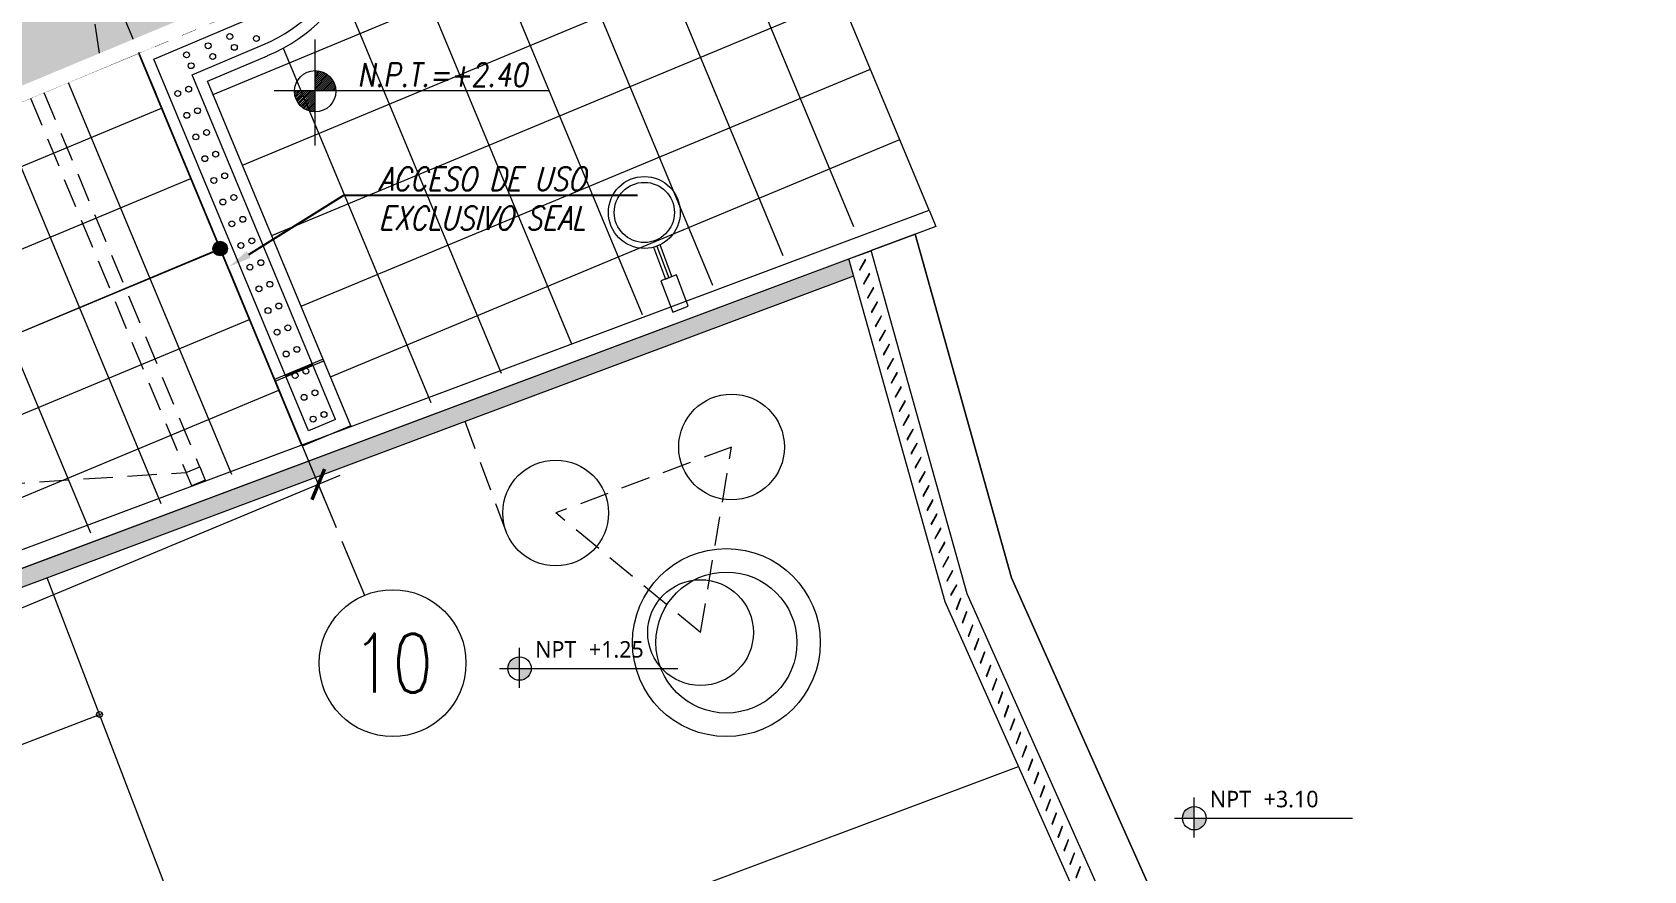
# Model space of a CAD drawing. Header units: millimetres. Extents: x 2471 to 2909, y 1327 to 1568.
# Drawn here: x 2673.05 to 2686.78, y 1406.07 to 1413.2 of the extents above; entities that cross this region are included whole.
import ezdxf
from ezdxf import colors
from ezdxf.entities.mleader import LeaderData, LeaderLine
from ezdxf.enums import TextEntityAlignment as Align
from ezdxf.math import Vec2, Vec3

# ---------------------------------------------------------------- set-up
doc = ezdxf.new("R2010")
doc.units = ezdxf.units.MM
doc.set_wipeout_variables(frame=1)
for name, pattern in [('ACAD_ISO07W100', [3, 0, -3]), ('HIDDEN', [0.375, 0.25, -0.125]), ('PHANTOM', [2.5, 1.25, -0.25, 0.25, -0.25, 0.25, -0.25]), ('XREF_MOBILIARIO_200612$0$DASHED', [19.05, 12.7, -6.35]), ('XREF_MOBILIARIO_200612$0$DASHED2', [0.375, 0.25, -0.125])]:
    doc.linetypes.add(name, pattern=pattern)
doc.layers.get('0').update_dxf_attribs({"color": 251, "lineweight": 9})
doc.layers.get('DEFPOINTS').update_dxf_attribs({"color": 251, "lineweight": 9})
for name, color, linetype, lineweight in [('A-04', 251, 'Continuous', 13), ('A-EJES', 251, 'PHANTOM', 13), ('A-LINEAS', 251, 'Continuous', 13), ('A-MURO ALTO', 251, 'Continuous', 13), ('A-MURO BAJO', 251, 'Continuous', 13), ('A-PROYECCIONES', 251, 'HIDDEN', 13), ('A_30_DispositivosElect', 251, 'Continuous', 13), ('A_30_DispositivosSanit', 251, 'Continuous', 13), ('A_50_TextoIndicaciones', 251, 'Continuous', 13), ('COTAS-EXTER', 251, 'Continuous', 13), ('DLP_VERDE', 251, 'Continuous', 13), ('XREF_MOBILIARIO_200612$0$A-TECHO-PROY', 251, 'XREF_MOBILIARIO_200612$0$DASHED', 13), ('XREF_MOBILIARIO_200612$0$I-MUEBLES', 251, 'Continuous', 13), ('XREF_PAISAJISMO_200612$0$A-AN-SYMB', 251, 'Continuous', 13), ('XREF_PAISAJISMO_200612$0$A-AN-TEXT-NIVEL', 251, 'Continuous', 13), ('XREF_PAISAJISMO_200612$0$A-CARP', 251, 'Continuous', 13), ('XREF_PAISAJISMO_200612$0$A-MURO BAJO', 251, 'Continuous', 13), ('XREF_PAISAJISMO_200612$0$A-PISO', 251, 'Continuous', 13), ('XREF_PAISAJISMO_200612$0$A-PISO-BAJO', 251, 'Continuous', 13), ('XREF_PAISAJISMO_200612$0$HATCH MUROS', 251, 'Continuous', 13)]:
    doc.layers.add(name, color=color, linetype=linetype, lineweight=lineweight)
doc.styles.add('R80', font='romans.shx', dxfattribs={"width": 0.8, "oblique": 15, "height": 0.1})
doc.styles.add('R80-200', font='romans.shx', dxfattribs={"width": 0.8, "oblique": 10, "height": 0.2})
doc.styles.add('ROMANS', font='romans.shx', dxfattribs={"width": 0.8})
doc.styles.get("Standard").update_dxf_attribs({"font": 'arial.ttf'})
doc.styles.add('TXT_COTAS', font='romans.shx', dxfattribs={"width": 0.8})
doc.styles.add('XREF_PAISAJISMO_200612$0$NIVEL50', font='l_10646.ttf', dxfattribs={"height": 0.2})
doc.dimstyles.new('DLP-COTA 200', dxfattribs={"dimtxt": 0.3, "dimasz": 0.2, "dimexe": 0.36, "dimexo": 0.12, "dimgap": 0.12, "dimtad": 1, "dimzin": 0, "dimdsep": 46, "dimtxsty": 'TXT_COTAS', "dimblk": 'ARCHTICK', "dimcen": 0.18, "dimdle": 0.2, "dimclrd": 256, "dimclre": 256, "dimclrt": 2, "dimadec": 0, "dimazin": 0, "dimtfac": 1, "dimtix": 1, "dimtofl": 0, "dimtmove": 2, "dimatfit": 3, "dimfxl": 0.36, "dimtolj": 1, "dimtzin": 0, "dimlwd": 9, "dimlwe": 9, "dimarcsym": 0})

# ---------------------------------------------------------------- blocks, each defined once
blk = doc.blocks.new('TRAZO 2')
at = {"color": 8}
for p, q in [((105.75, 70.71, 0), (108.456, 64.212, 0)), ((105.15, 70.46, 0), (107.855, 63.962, 0)), ((107.949, 70.502, 0), (110.256, 64.961, 0)), ((107.349, 70.252, 0), (109.656, 64.712, 0)), ((106.748, 70.003, 0), (109.056, 64.462, 0)), ((104.804, 66.083, 0), (109.652, 68.1, 0)), ((105.053, 65.483, 0), (109.902, 67.5, 0)), ((105.303, 64.883, 0), (110.151, 66.9, 0)), ((105.91, 66.943, 0), (107.255, 63.712, 0)), ((104.169, 66.435, 0), (105.558, 63.103, 0)), ((105.399, 66.479, 0), (106.655, 63.462, 0)), ((105.553, 64.283, 0), (110.401, 66.3, 0)), ((103.569, 66.185, 0), (104.958, 62.853, 0)), ((94.163, 61.724, 0), (104.364, 65.969, 0)), ((102.969, 65.935, 0), (104.357, 62.603, 0)), ((102.369, 65.685, 0), (103.757, 62.353, 0)), ((105.803, 63.682, 0), (110.651, 65.7, 0)), ((94.413, 61.124, 0), (104.613, 65.369, 0)), ((94.663, 60.524, 0), (104.863, 64.769, 0)), ((94.913, 59.924, 0), (105.113, 64.169, 0)), ((95.174, 59.329, 0), (105.363, 63.569, 0))]:
    blk.add_line(p, q, dxfattribs=at)
blk = doc.blocks.new('_ArchTick')
at = {"color": 0, "linetype": 'ByBlock', "const_width": 0.15}
blk.add_lwpolyline([(-0.5, -0.5), (0.5, 0.5)], dxfattribs=at)
blk = doc.blocks.new('*D871')
at = {"layer": 'COTAS-EXTER', "lineweight": 9, "transparency": 16777216}
for p, q in [((99.273, 32.243), (99.749, 31.098)), ((99.796, 31.507), (86.64, 26.03)), ((86.487, 26.92), (86.963, 25.775))]:
    blk.add_line(p, q, dxfattribs=at)
at = {"layer": 'DEFPOINTS', "color": 0, "transparency": 16777216}
for p in [(99.227, 32.353), (86.44, 27.03, 0), (86.825, 26.107)]:
    blk.add_point(p, dxfattribs=at)
at = {"layer": 'COTAS-EXTER', "lineweight": 9, "transparency": 16777216, "xscale": 0.2, "yscale": 0.2, "zscale": 0.2}
for p, rotation in [((99.611, 31.43), 22.60266272579443), ((86.825, 26.107), 202.6026627257943)]:
    blk.add_blockref('_ArchTick', p, dxfattribs=dict(at, rotation=rotation))
at = {"layer": 'COTAS-EXTER', "color": 2, "transparency": 16777216, "insert": (93.114, 29.018), "char_height": 0.3, "attachment_point": 5, "rotation": 22.6027, "style": 'TXT_COTAS'}
blk.add_mtext('\\A1;13.85', dxfattribs=at)
blk = doc.blocks.new('XREF_MOBILIARIO_200612$0$BANCA1')
blk.add_circle((0, 0), 0.45)
blk = doc.blocks.new('XREF_MOBILIARIO_200612')
at = {"layer": 'XREF_MOBILIARIO_200612$0$A-TECHO-PROY', "linetype": 'XREF_MOBILIARIO_200612$0$DASHED2'}
for p, q in [((119.281, 88.496, 0), (118.931, 89.432, 0)), ((121.201, 89.214, 0), (119.703, 88.653, 0)), ((120.937, 87.635, 0), (121.201, 89.214, 0)), ((120.937, 87.635, 0), (119.703, 88.653, 0))]:
    blk.add_line(p, q, dxfattribs=at)
at = {"layer": 'XREF_MOBILIARIO_200612$0$I-MUEBLES', "rotation": 148.0854079934007}
for p in [(121.201, 89.214, 0), (119.703, 88.653, 0), (120.937, 87.635, 0)]:
    blk.add_blockref('XREF_MOBILIARIO_200612$0$BANCA1', p, dxfattribs=at)
blk = doc.blocks.new('XREF_PAISAJISMO_200612$0$NIVELES')
h = blk.add_hatch(color=256)
h.paths.add_polyline_path([(0, 0.081, 0.414214), (-0.086, -0.005), (0, -0.005)])
h.paths.add_polyline_path([(0.086, -0.005), (0, -0.005), (0, -0.09, 0.414214)])
for points in [[(0, -0.145), (0, 0.145)], [(-0.145, -0.005), (1.152, -0.005)]]:
    blk.add_lwpolyline(points)
blk.add_circle((0, -0.005), 0.0855)
at = {"style": 'XREF_PAISAJISMO_200612$0$NIVEL50'}
for tag, p in [('TIPONIVEL', (0.114, 0.008)), ('NIVELPISO', (0.506, 0.008))]:
    blk.add_attdef(tag, p, '', height=0.12, dxfattribs=at)
blk = doc.blocks.new('XREF_PAISAJISMO_200612$0$baranda exterior')
at = {"layer": 'XREF_PAISAJISMO_200612$0$A-PISO', "true_color": 0xffffff}
h = blk.add_hatch(color=7, dxfattribs=at)
h.dxf.hatch_style = 1
h.paths.add_polyline_path([(-0.05, 0), (0.05, 0), (0.05, 0.005), (-0.05, 0.005)])
blk.add_lwpolyline([(-0.05, 0), (0.05, 0), (0.05, 0.005), (-0.05, 0.005)], close=True)
blk = doc.blocks.new('A$Cda3111fd')
at = {"layer": 'XREF_PAISAJISMO_200612$0$HATCH MUROS', "true_color": 0xf8991e, "transparency": 33554636}
h = blk.add_hatch(color=30, dxfattribs=at)
h.dxf.hatch_style = 1
h.paths.add_polyline_path([(93.59, 54.516), (93.549, 54.661), (67.627, 44.97), (66.587, 45.43), (66.526, 45.293), (67.622, 44.808)])
at = {"layer": 'XREF_PAISAJISMO_200612$0$A-AN-SYMB'}
blk.add_line((72.19, 45.041, 0), (87.189, 50.793, 0), dxfattribs=at)
blk.add_circle((87.166, 50.784, 0), 0.025, dxfattribs=at)
at = {"layer": 'XREF_PAISAJISMO_200612$0$A-MURO BAJO'}
blk.add_line((94.934, 51.946, 0), (98.47, 44.023, 0), dxfattribs=at)
at = {"layer": 'XREF_PAISAJISMO_200612$0$A-MURO BAJO', "elevation": 0}
blk.add_lwpolyline([(93.344, 20.972), (92.998, 21.173), (99.9, 33.1), (98.084, 43.906), (94.557, 51.81), (93.737, 54.732), (94.113, 54.872), (94.934, 51.946)], dxfattribs=at)
at = {"layer": 'XREF_PAISAJISMO_200612$0$A-MURO BAJO'}
blk.add_polyline3d([(92.998, 21.173, 0), (92.825, 21.273, 0), (99.691, 33.138, 0), (97.891, 43.848, 0), (94.368, 51.742, 0), (93.549, 54.661, 0), (93.737, 54.731, 0)], dxfattribs=at)
at = {"layer": 'XREF_PAISAJISMO_200612$0$A-PISO'}
for p, q in [((87.722, 49.333, 0), (86.719, 51.948, 0)), ((91.044, 48.864, 0), (94.994, 50.34, 0))]:
    blk.add_line(p, q, dxfattribs=at)
at = {"layer": 'XREF_PAISAJISMO_200612$0$A-PISO', "elevation": 0}
blk.add_lwpolyline([(92.998, 21.173), (93.344, 20.972), (100.319, 33.024), (98.459, 44.088), (97.933, 45.227), (94.934, 51.946), (94.113, 54.872), (93.737, 54.732)], dxfattribs=at)
at = {"layer": 'XREF_PAISAJISMO_200612$0$A-PISO-BAJO', "elevation": 0}
for points in [[(66.587, 45.43), (67.627, 44.97), (93.549, 54.661)], [(66.526, 45.293), (67.622, 44.808), (93.59, 54.516)]]:
    blk.add_lwpolyline(points, dxfattribs=at)
blk.add_blockref('XREF_MOBILIARIO_200612', (-28.652, -36.154, 0))
at = {"layer": 'XREF_PAISAJISMO_200612$0$A-AN-TEXT-NIVEL'}
ref = blk.add_blockref('XREF_PAISAJISMO_200612$0$NIVELES', (90.743, 51.181, 0), dxfattribs=dict(at, xscale=1.169359018536425, yscale=1.169359018536425, zscale=1.169359018536425))
ref.add_attrib('TIPONIVEL', 'NPT', dxfattribs={"layer": '0', "height": 0.1403, "style": 'XREF_PAISAJISMO_200612$0$NIVEL50'}).set_placement((90.876, 51.226, 0), align=Align.BOTTOM_LEFT)
ref.add_attrib('NIVELPISO', '+1.25', dxfattribs={"layer": '0', "height": 0.1403, "style": 'XREF_PAISAJISMO_200612$0$NIVEL50'}).set_placement((91.334, 51.226, 0), align=Align.BOTTOM_LEFT)
ref = blk.add_blockref('XREF_PAISAJISMO_200612$0$NIVELES', (96.49, 49.907, 0), dxfattribs=dict(at, xscale=1.169359018536425, yscale=1.169359018536425, zscale=1.169359018536425))
ref.add_attrib('TIPONIVEL', 'NPT', dxfattribs={"layer": '0', "height": 0.1403, "style": 'XREF_PAISAJISMO_200612$0$NIVEL50'}).set_placement((96.623, 49.952, 0), align=Align.BOTTOM_LEFT)
ref.add_attrib('NIVELPISO', '+3.10', dxfattribs={"layer": '0', "height": 0.1403, "style": 'XREF_PAISAJISMO_200612$0$NIVEL50'}).set_placement((97.081, 49.952, 0), align=Align.BOTTOM_LEFT)
at = {"layer": 'XREF_PAISAJISMO_200612$0$A-CARP'}
for p, rotation in [((93.667, 54.61, 0), 60.67492777087403), ((93.701, 54.49, 0), 60.67492777087403), ((93.735, 54.37, 0), 60.67492777087403), ((93.768, 54.249, 0), 60.67492777087403), ((93.802, 54.129, 0), 60.67492777087403), ((93.836, 54.009, 0), 60.67492777087403), ((93.87, 53.888, 0), 60.67492777087403), ((93.904, 53.768, 0), 60.67492777087403), ((93.937, 53.648, 0), 60.67492777087403), ((93.971, 53.527, 0), 60.67492777087403), ((94.005, 53.407, 0), 60.67492777087403), ((94.039, 53.287, 0), 60.67492777087403), ((94.072, 53.166, 0), 60.67492777087403), ((94.106, 53.046, 0), 60.67492777087403), ((94.14, 52.926, 0), 60.67492777087403), ((94.174, 52.805, 0), 60.67492777087403), ((94.207, 52.685, 0), 60.67492777087403), ((94.241, 52.564, 0), 60.67492777087403), ((94.275, 52.444, 0), 60.67492777087403), ((94.309, 52.324, 0), 60.67492777087403), ((94.343, 52.203, 0), 60.67492777087403), ((94.376, 52.083, 0), 60.67492777087403), ((94.41, 51.963, 0), 60.67492777087403), ((94.444, 51.842, 0), 60.67492777087403), ((94.485, 51.725, 0), 69.04978954898301), ((94.536, 51.611, 0), 69.04978954898301), ((94.587, 51.496, 0), 69.04978954898301), ((94.638, 51.382, 0), 69.04978954898301), ((94.689, 51.268, 0), 69.04978954898301), ((94.74, 51.154, 0), 69.04978954898301), ((94.791, 51.04, 0), 69.04978954898301), ((94.842, 50.926, 0), 69.04978954898301), ((94.893, 50.812, 0), 69.04978954898301), ((94.944, 50.697, 0), 69.04978954898301), ((94.995, 50.583, 0), 69.04978954898301), ((95.046, 50.469, 0), 69.04978954898301), ((95.097, 50.355, 0), 69.04978954898301), ((95.148, 50.241, 0), 69.04978954898301), ((95.199, 50.127, 0), 69.04978954898301), ((95.249, 50.013, 0), 69.04978954898301), ((95.3, 49.898, 0), 69.04978954898301), ((95.351, 49.784, 0), 69.04978954898301), ((95.402, 49.67, 0), 69.04978954898301), ((95.453, 49.556, 0), 69.04978954898301), ((95.504, 49.442, 0), 69.04978954898301)]:
    blk.add_blockref('XREF_PAISAJISMO_200612$0$baranda exterior', p, dxfattribs=dict(at, rotation=rotation))
blk = doc.blocks.new('IS_PLANTA GENERAL')
for p, q in [((46.621, -128.561), (47.545, -128.17)), ((46.751, -128.614), (47.583, -128.262)), ((48.009, -131.896), (46.621, -128.561)), ((47.208, -128.801), (47.719, -128.585)), ((48.429, -131.734), (47.208, -128.801)), ((48.193, -131.167), (47.778, -131.34)), ((47.783, -131.354), (48.199, -131.181)), ((47.872, -131.309), (48.103, -131.213)), ((48.199, -131.181), (48.193, -131.167)), ((47.778, -131.34), (47.783, -131.354)), ((48.429, -131.734), (48.014, -131.908)), ((48.298, -131.681), (48.068, -131.777))]:
    blk.add_line(p, q)
at = {"ltscale": 5}
for p, q in [((47.077, -128.748), (47.68, -128.493)), ((48.068, -131.777), (46.751, -128.615)), ((48.298, -131.681), (47.077, -128.748))]:
    blk.add_line(p, q, dxfattribs=at)
for centre in [(47.397, -128.422), (47.624, -128.439), (47.029, -128.578), (47.213, -128.5), (47.252, -128.592), (47.436, -128.514), (47.068, -128.67), (46.954, -128.907), (47.047, -128.869), (47.031, -129.092), (47.123, -129.053), (47.108, -129.276), (47.2, -129.238), (47.277, -129.423), (47.185, -129.461), (47.262, -129.646), (47.354, -129.607), (47.339, -129.83), (47.431, -129.792), (47.508, -129.977), (47.415, -130.015), (47.492, -130.2), (47.585, -130.161), (47.569, -130.384), (47.662, -130.346), (47.738, -130.53), (47.646, -130.569), (47.723, -130.754), (47.815, -130.715), (47.8, -130.938), (47.892, -130.9), (47.969, -131.084), (47.877, -131.123), (47.954, -131.307), (48.046, -131.269), (48.03, -131.492), (48.123, -131.454), (48.2, -131.638), (48.107, -131.677)]:
    blk.add_circle(centre, 0.025)
for radius in [0.8, 0.6]:
    blk.add_circle((51.627, -133.579), radius, dxfattribs=at)
blk.add_arc((47.159, -127.247), 1.35, 292.713, 22.6148, dxfattribs=at)
blk.add_arc((47.159, -127.247), 1.45, 292.7204, 22.6148)
blk = doc.blocks.new('SIM NIVEL PLANTA')
at = {"linetype": 'Continuous'}
h = blk.add_hatch(dxfattribs=at)
h.set_pattern_fill('_USER', color=256, scale=0.099996, angle=45, style=0, pattern_type=0)
h.set_pattern_definition([(45, (35396.10581, 26516.4892), (-0.0707080889, 0.0707080889), [])])
h.paths.add_polyline_path([(-17.03, 0), (-15.53, 0, 0.409209), (-17.03, 1.47)])
h.paths.add_polyline_path([(-18.53, 0, 0.419236), (-17.03, -1.53), (-17.03, 0)])
for p, q in [((-17.03, -3.97), (-17.03, 3.72)), ((0, 0), (-20, 0))]:
    blk.add_line(p, q)
blk.add_circle((-17.03, -0.03), 1.5, dxfattribs=at)
at = {"style": 'R80'}
blk.add_attdef('N.P.T.+0.00', text='', height=2.03, dxfattribs=at).set_placement((-7.77, 2.01), align=Align.MIDDLE_CENTER)
blk = doc.blocks.new('POSTE LED')
at = {"layer": 'A_30_DispositivosElect'}
blk.add_lwpolyline([(0.285, 0.071), (0, 0.071), (0, -0.071), (0.285, -0.071)], close=True, dxfattribs=at)
for points in [[(0.575, 0.029), (0.285, 0.029), (0.285, -0.029), (0.575, -0.029)], [(0.573, 0), (0.285, 0)]]:
    blk.add_lwpolyline(points, dxfattribs=at)
for radius in [0.306, 0.256]:
    blk.add_circle((0.879, 0), radius, dxfattribs=at)
blk = doc.blocks.new('A$C64a6e5d1')
at = {"layer": 'A-EJES', "ltscale": 0.5}
for p, q in [((95.008, 42.488, 0), (100.004, 30.486, 0)), ((82.527, 28.626), (106.391, 38.561))]:
    blk.add_line(p, q, dxfattribs=at)
at = {"layer": 'A-EJES', "linetype": 'Continuous'}
blk.add_circle((100.244, 29.909, 0), 0.625, dxfattribs=at)
at = {"layer": 'A-EJES', "color": 1, "linetype": 'Continuous', "style": 'ROMANS', "width": 0.8}
blk.add_text('10', height=0.5, dxfattribs=at).set_placement((100.244, 29.909, 0), align=Align.MIDDLE_CENTER)
at = {"layer": 'COTAS-EXTER'}
dim = blk.add_aligned_dim(p1=(99.227, 32.353, 0), p2=(86.44, 27.03), distance=1, dimstyle='DLP-COTA 200', dxfattribs=at)
dim.commit()
dim.dimension.update_dxf_attribs({"geometry": '*D871', "text_midpoint": (93.114, 29.018, 0)})

msp = doc.modelspace()

# ---------------------------------------------------------------- hatches: boundary and pattern name
at = {"layer": 'A-PROYECCIONES', "linetype": 'Continuous'}
h = msp.add_hatch(color=256, dxfattribs=at)
h.dxf.hatch_style = 1
edge = h.paths.add_edge_path()
edge.add_arc((2674.654, 1411.364), 0.0625, 0, 360)
at = {"layer": 'DLP_VERDE'}
h = msp.add_hatch(dxfattribs=at)
h.set_pattern_fill('AR-SAND', color=256, scale=0.0035, angle=215)
h.set_pattern_definition([(252.5, (-223918.54188, -8186702.85172), (0.1028379063742, -0.1371042579803), [0, -0.135128, 0, -0.15113, 0, -0.1444625]), (222.5, (-223918.54188, -8186702.85172), (0.0150241246165, -0.2957586482646), [0, -0.072898, 0, -0.121793, 0, -0.0466725]), (182.5, (-223918.45231, -8186702.789), (-0.226491538642, -0.159205150185), [0, -0.04445, 0, -0.16002, 0, -0.208915]), (172.5, (-223918.45231, -8186702.789), (-0.174160637763, -0.217199849944), [0, -0.022225, 0, -0.104902, 0, -0.120015])])
edge = h.paths.add_edge_path()
edge.add_line((2672.253, 1412.433), (2674.847, 1413.512))
edge.add_arc((2674.5, 1414.342), 0.9, 292.6789, 382.6148)
edge.add_line((2675.331, 1414.689), (2666.181, 1436.653))
edge.add_arc((2665.35, 1436.307), 0.9, 22.6025, 112.6101)
edge.add_line((2665.004, 1437.138), (2664.081, 1436.754))
edge.add_line((2664.081, 1436.754), (2673.635, 1413.814))
edge.add_line((2673.635, 1413.814), (2671.973, 1413.122))
edge.add_line((2671.973, 1413.122), (2672.253, 1412.433))

# ---------------------------------------------------------------- linework, layer by layer
msp.add_line((2673.961, 1413.029, 0), (2671.376, 1411.953))
at = {"layer": 'A-LINEAS', "extrusion": (4.80556e-08, 1.02597e-08, 1)}
msp.add_line((2671.887, 1410.205, 0), (2674.654, 1411.364, 0), dxfattribs=at)
at = {"layer": 'A-MURO ALTO', "elevation": 0}
msp.add_lwpolyline([(2654.053, 1401.732), (2680.692, 1411.691), (2680.75, 1411.553), (2654.112, 1401.594)], dxfattribs=at)
at = {"layer": 'A-MURO ALTO', "color": 3, "extrusion": (-1.09234e-06, -2.18167e-07, 1), "elevation": -0.003}
msp.add_lwpolyline([(2674.364, 1409.459), (2674.48, 1409.507), (2674.528, 1409.392), (2674.412, 1409.344)], close=True, dxfattribs=at)
at = {"layer": 'A-MURO BAJO'}
msp.add_line((2673.961, 1413.029), (2675.114, 1410.259), dxfattribs=at)
at = {"layer": 'A-MURO BAJO', "elevation": 0}
for points in [[(2671.369, 1411.951), (2674.885, 1413.42, 0.413886), (2675.423, 1414.727), (2666.273, 1436.692, 0.414252), (2664.966, 1437.231), (2664.043, 1436.846), (2673.441, 1414.277), (2670.852, 1413.197)], [(2672.253, 1412.433), (2674.847, 1413.512, 0.413886), (2675.331, 1414.689), (2666.181, 1436.653, 0.414252), (2665.004, 1437.138), (2664.081, 1436.754), (2673.635, 1413.814), (2671.973, 1413.122)]]:
    msp.add_lwpolyline(points, format="xyb", close=True, dxfattribs=at)
at = {"layer": 'A-PROYECCIONES'}
msp.add_line((2663.76, 1408.781, 0), (2674.364, 1409.459, 0), dxfattribs=at)
at = {"layer": 'A-PROYECCIONES', "linetype": 'Continuous'}
msp.add_circle((2674.654, 1411.364, 0), 0.0625, dxfattribs=at)

# ---------------------------------------------------------------- block references
at = {"color": 1}
msp.add_blockref('A$C64a6e5d1', (2575.879, 1377.927), dxfattribs=at)
at = {"rotation": 0.008731308866726288}
msp.add_blockref('TRAZO 2', (2569.802, 1346.575, 0), dxfattribs=at)
msp.add_blockref('A$Cda3111fd', (2586.461, 1356.615, 0))
at = {"layer": 'A_30_DispositivosSanit'}
msp.add_blockref('IS_PLANTA GENERAL', (2627.339, 1541.59), dxfattribs=at)

# ---------------------------------------------------------------- next in the draw order: wipeouts: each hides what was drawn before it
at = {"linetype": 'ACAD_ISO07W100'}
msp.add_wipeout([(2671.321, 1412.066), (2671.371, 1411.946), (2679.223, 1415.22), (2679.037, 1415.276)], dxfattribs=at).translate(0, 0, 0).dxf.layer = 'A-04'

# ---------------------------------------------------------------- next in the draw order: linework, layer by layer
at = {"layer": 'A-MURO BAJO'}
for p, q in [((2680.692, 1411.691, 0), (2678.34, 1417.343, 0)), ((2673.959, 1413.034, 0), (2675.35, 1409.694, 0))]:
    msp.add_line(p, q, dxfattribs=at)
at = {"layer": 'A-PROYECCIONES'}
for p, q in [((2673.627, 1413.026, 0), (2669.938, 1437.134, 0)), ((2673.039, 1412.645, 0), (2674.364, 1409.459, 0)), ((2673.153, 1412.693, 0), (2674.479, 1409.507, 0))]:
    msp.add_line(p, q, dxfattribs=at)

# ---------------------------------------------------------------- next in the draw order: block references
at = {"layer": 'A_30_DispositivosElect', "color": 7, "rotation": 110.4996367741419}
msp.add_blockref('POSTE LED', (2678.575, 1410.848, 0), dxfattribs=at)
at = {"layer": 'A_50_TextoIndicaciones'}
ref = msp.add_blockref('SIM NIVEL PLANTA', (2677.459, 1412.706, 0), dxfattribs=dict(at, xscale=0.1171875000000001, yscale=0.1171875000000001, zscale=0.1171875000000001))
ref.add_attrib('N.P.T.+0.00', 'N.P.T.=+2.40', dxfattribs={"layer": '0', "height": 0.2, "rotation": 0, "style": 'R80-200', "oblique": 10, "width": 0.8}).set_placement((2676.549, 1412.943, 0), align=Align.TOP_CENTER)

# ---------------------------------------------------------------- next in the draw order: leaders
at = {"layer": 'A_50_TextoIndicaciones', "linetype": 'Continuous'}
ml = msp.add_multileader_mtext('Standard', dxfattribs=at)
ml.set_content('{\\Fromans|c0;\\Q15;\\W0.8;ACCESO DE USO EXCLUSIVO SEAL}', color=256)
ml.set_leader_properties(color=7)
ml.build(insert=Vec2(0, 0))
ml.multileader.update_dxf_attribs({"text_left_attachment_type": 6, "text_right_attachment_type": 6, "arrow_head_size": 0.2})
ctx = ml.context
ctx.base_point, ctx.char_height, ctx.arrow_head_size, ctx.landing_gap_size, ctx.plane_origin = Vec3(2675.903, 1411.817, 0), 0.2, 0.2, 0.1, Vec3(2677.495, 1411.93, 0)
ctx.left_attachment, ctx.right_attachment = 6, 6
notes = []
notes.append((ctx, [(1, (1, 1, 0), (2675.707, 1411.817, 0), (1, 0), 0.195, [(0, [(2674.729, 1411.209, 0)], 0, [])])]))
ctx.mtext.insert, ctx.mtext.width, ctx.mtext.flow_direction = Vec3(2676.003, 1412.057, 0), 2.18381, 5
ml = msp.add_multileader_mtext('Standard', dxfattribs=at)
ml.set_content('{\\Fromans|c0;\\Q15;\\W0.8;ACCESO DE USO EXCLUSIVO SEAL}', color=256)
ml.set_leader_properties(color=7)
ml.build(insert=Vec2(0, 0))
ml.multileader.update_dxf_attribs({"text_left_attachment_type": 6, "text_right_attachment_type": 6, "arrow_head_size": 0.2})
ctx = ml.context
ctx.base_point, ctx.char_height, ctx.arrow_head_size, ctx.landing_gap_size, ctx.plane_origin = Vec3(2675.903, 1411.817, 0), 0.2, 0.2, 0.1, Vec3(2677.495, 1411.93, 0)
ctx.left_attachment, ctx.right_attachment = 6, 6
notes.append((ctx, [(1, (1, 1, 0), (2675.707, 1411.817, 0), (1, 0), 0.195, [(0, [(2674.729, 1411.209, 0)], 0, [])])]))
ctx.mtext.insert, ctx.mtext.width, ctx.mtext.flow_direction = Vec3(2676.003, 1412.057, 0), 2.18381, 5
for ctx, leaders in notes:
    for number, flags, end, landing, length, lines in leaders:
        leader = LeaderData()
        leader.index, (leader.has_last_leader_line, leader.has_dogleg_vector, leader.attachment_direction) = number, flags
        leader.last_leader_point, leader.dogleg_vector, leader.dogleg_length = Vec3(end), Vec3(landing), length
        for number, points, colour, breaks in lines:
            line = LeaderLine()
            line.index, line.vertices, line.color, line.breaks = number, Vec3.list(points), colors.encode_raw_color(colour), breaks
            leader.lines.append(line)
        ctx.leaders.append(leader)

doc.saveas('drawing.dxf')
